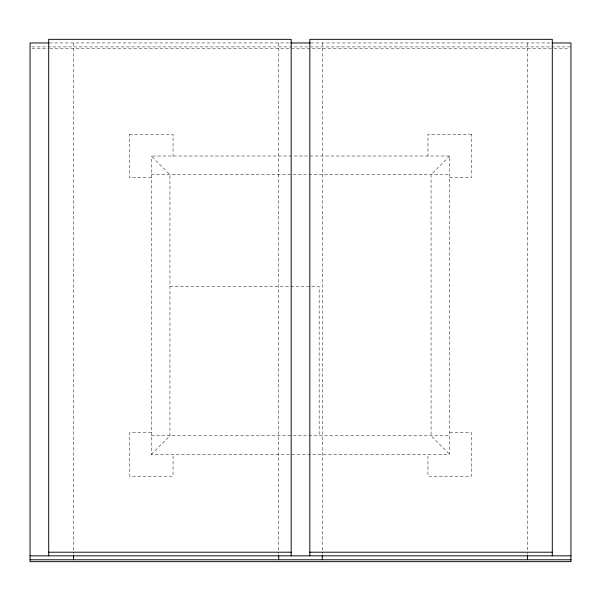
<?xml version="1.0" encoding="UTF-8"?>
<svg xmlns="http://www.w3.org/2000/svg" width="601" height="601" viewBox="0 0 601 601"><rect width="100%" height="100%" fill="white"/><g stroke="black" fill="none" stroke-linecap="round" stroke-linejoin="round"><path stroke-width="0.45" stroke-dasharray="3 2.25" d="M449.713 177.776L471.477 177.776L471.477 134.181M151.287 454.446L169.94 435.793L169.94 174.666L151.287 156.02L449.713 156.02L449.713 454.446L151.287 454.446L151.287 156.02M449.713 156.02L431.06 174.666L431.06 435.793L449.713 454.446M49.492 42.964L290.238 42.964M310.762 42.964L551.508 42.964M31.906 46.908L570.95 46.908M31.928 48.794L48.831 48.794M49.77 48.794L553.108 48.794M554.047 48.794L569.072 48.794M129.523 134.256L173.043 134.256L173.043 156.02M471.477 134.256L427.957 134.256L427.957 156.02M151.287 174.666L449.713 174.666M151.287 177.776L129.523 177.776L129.523 134.181M169.94 286.579L319.154 286.579L319.154 435.793M151.287 432.682L129.523 432.682L129.523 476.202L173.043 476.202L173.043 454.446M449.713 432.682L471.477 432.682L471.477 476.202L427.957 476.202L427.957 454.446M151.287 435.793L449.713 435.793M527.43 42.964L527.43 554.152M322.264 42.964L322.264 554.152M278.736 42.964L278.736 554.152M73.57 42.964L73.57 554.152"/><path stroke-width="0.9" d="M48.568 42.964L30.05 42.964L30.05 561.665L570.95 561.665L570.95 42.964L552.432 42.964M290.779 42.964L310.221 42.964M48.704 552.206L291.177 552.206M309.823 552.206L552.296 552.206M30.05 555.835L570.95 555.835M30.05 559.779L570.95 559.779M552.296 555.835L552.296 39.335L309.823 39.335L309.823 555.835M527.43 555.835L527.43 559.779M322.264 555.835L322.264 559.779M291.177 555.835L291.177 39.335L48.704 39.335L48.704 555.835M278.736 555.835L278.736 559.779M73.57 555.835L73.57 559.779"/></g></svg>
